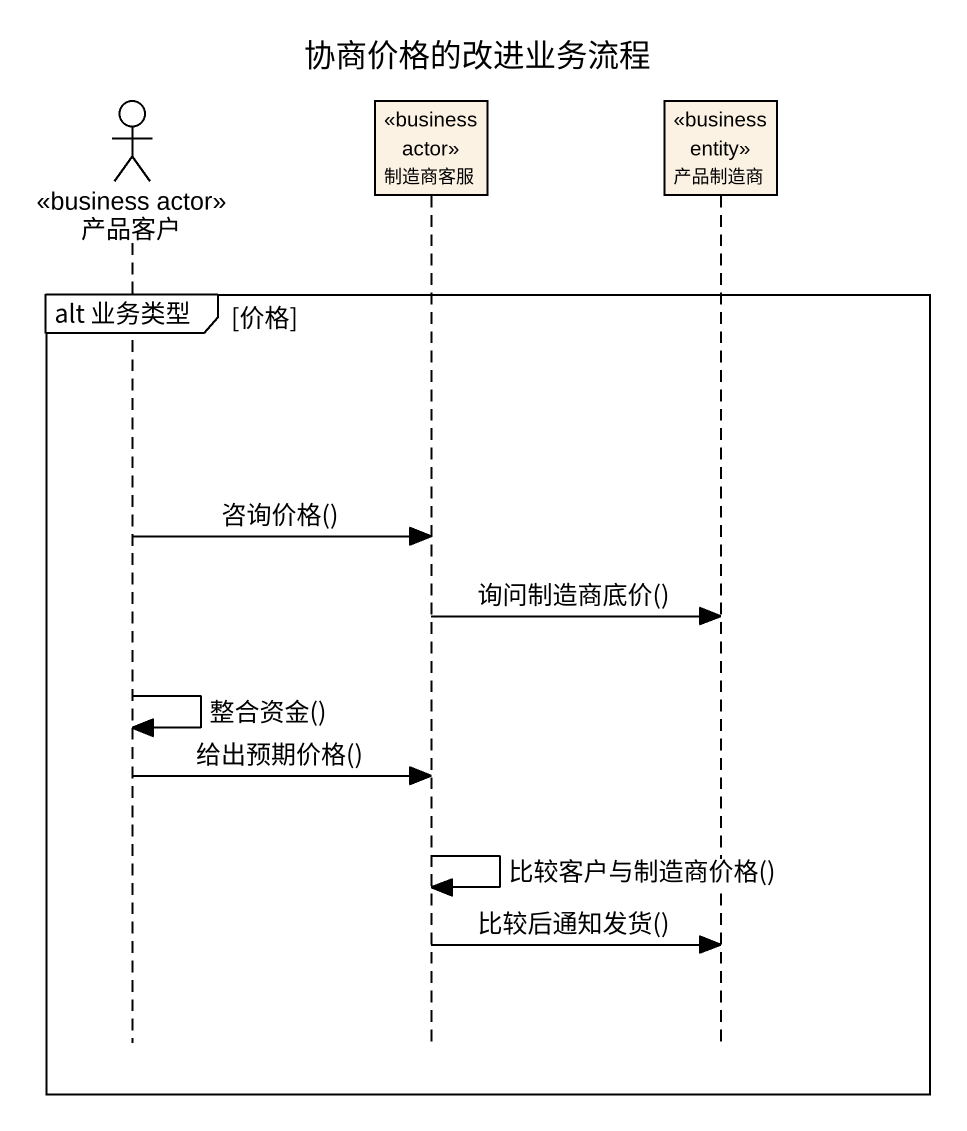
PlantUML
@startuml
title 协商价格的改进业务流程
hide footbox
actor 产品客户 <<business actor>>
participant 制造商客服 <<business actor>>
participant 产品制造商 <<business entity>>

group alt 业务类型 [价格]
  产品客户 -> 制造商客服 : 咨询价格()
  制造商客服 -> 产品制造商 : 询问制造商底价()
  产品客户 -> 产品客户 : 整合资金()
  产品客户 -> 制造商客服 : 给出预期价格()
  制造商客服 -> 制造商客服 : 比较客户与制造商价格()
  制造商客服 -> 产品制造商 : 比较后通知发货()
end
@enduml
